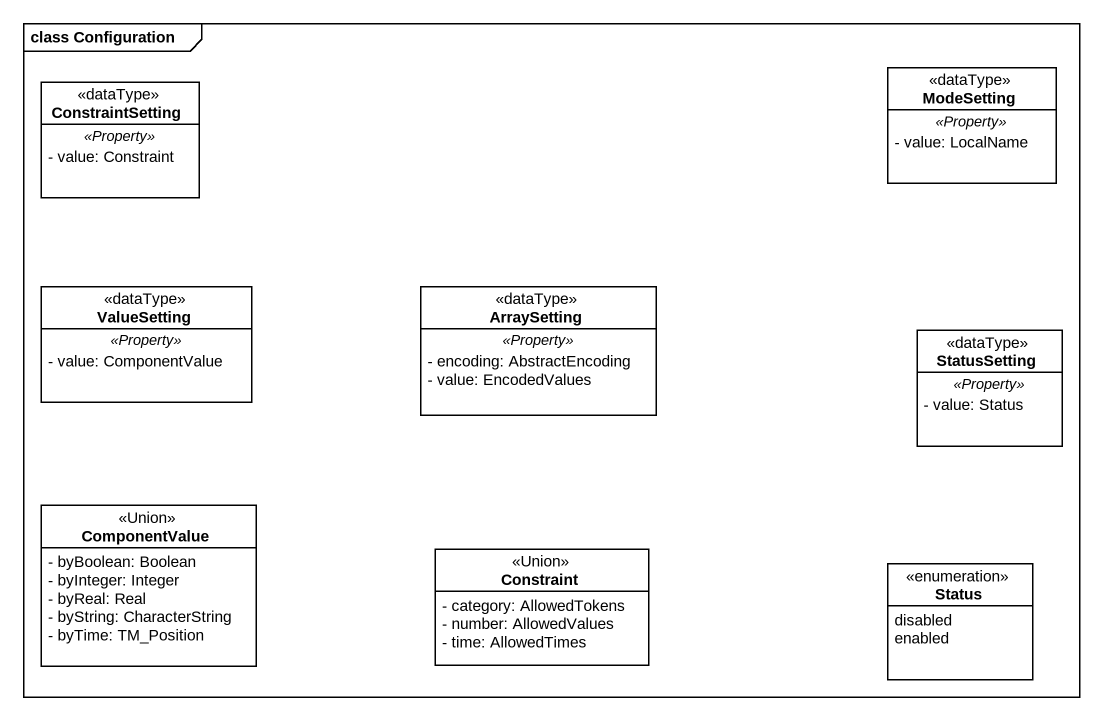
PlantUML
@startuml
mainframe class Configuration
hide circle
hide empty members
skinparam classAttributeIconSize 0
class ConstraintSetting <<dataType>> {
  .. <<Property>> ..
  - value: Constraint
}
class ModeSetting <<dataType>> {
  .. <<Property>> ..
  - value: LocalName
}
class ValueSetting <<dataType>> {
  .. <<Property>> ..
  - value: ComponentValue
}
class ArraySetting <<dataType>> {
  .. <<Property>> ..
  - encoding: AbstractEncoding
  - value: EncodedValues
}
class StatusSetting <<dataType>> {
  .. <<Property>> ..
  - value: Status
}
class ComponentValue <<Union>> {
  - byBoolean: Boolean
  - byInteger: Integer
  - byReal: Real
  - byString: CharacterString
  - byTime: TM_Position
}
class Constraint <<Union>> {
  - category: AllowedTokens
  - number: AllowedValues
  - time: AllowedTimes
}
enum Status {
  disabled
  enabled
}
@enduml
